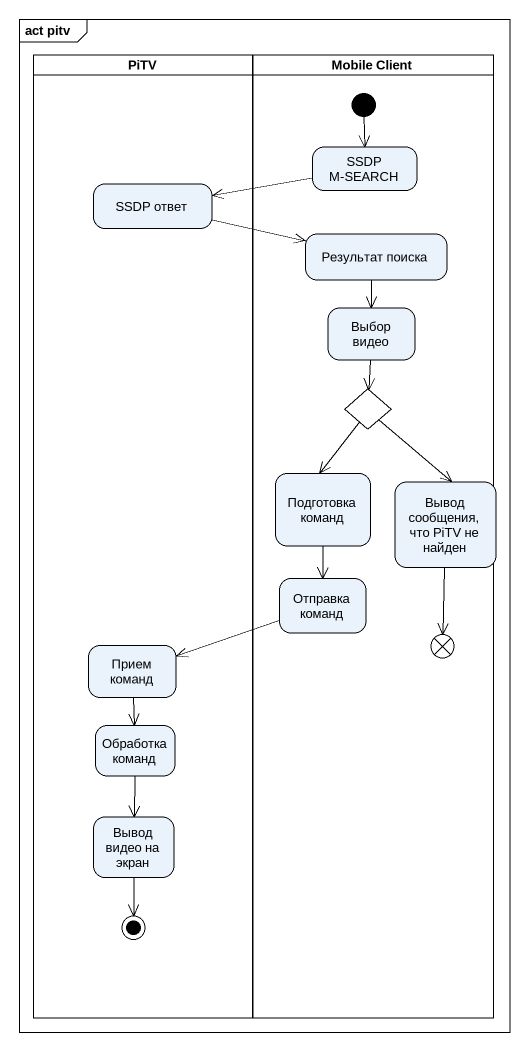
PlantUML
@startuml
mainframe act pitv
hide empty description
state PiTV <<partition>> {
  state "SSDP ответ" as SSDP_ответ
  state "Прием команд" as Прием_команд
  state "Обработка команд" as Обработка_команд
  state "Вывод видео на экран" as Вывод_видео_на_экран
  Вывод_видео_на_экран --> [*]
}
state "Mobile Client" as Mobile_Client <<partition>> {
  state "SSDP M-SEARCH" as SSDP_M_SEARCH
  state "Результат поиска" as Результат_поиска
  state "Выбор видео" as Выбор_видео
  state choice1 <<choice>>
  state "Подготовка команд" as Подготовка_команд
  state "Вывод сообщения, что PiTV не найден" as Вывод_сообщения_что_PiTV_не
  state "Отправка команд" as Отправка_команд
  state flowfinal1 <<end>>
  [*] --> SSDP_M_SEARCH
}
SSDP_M_SEARCH -left-> SSDP_ответ
SSDP_ответ -right-> Результат_поиска
Результат_поиска --> Выбор_видео
Выбор_видео --> choice1
choice1 --> Подготовка_команд
choice1 --> Вывод_сообщения_что_PiTV_не
Подготовка_команд --> Отправка_команд
Вывод_сообщения_что_PiTV_не --> flowfinal1
Отправка_команд -left-> Прием_команд
Прием_команд --> Обработка_команд
Обработка_команд --> Вывод_видео_на_экран
@enduml
